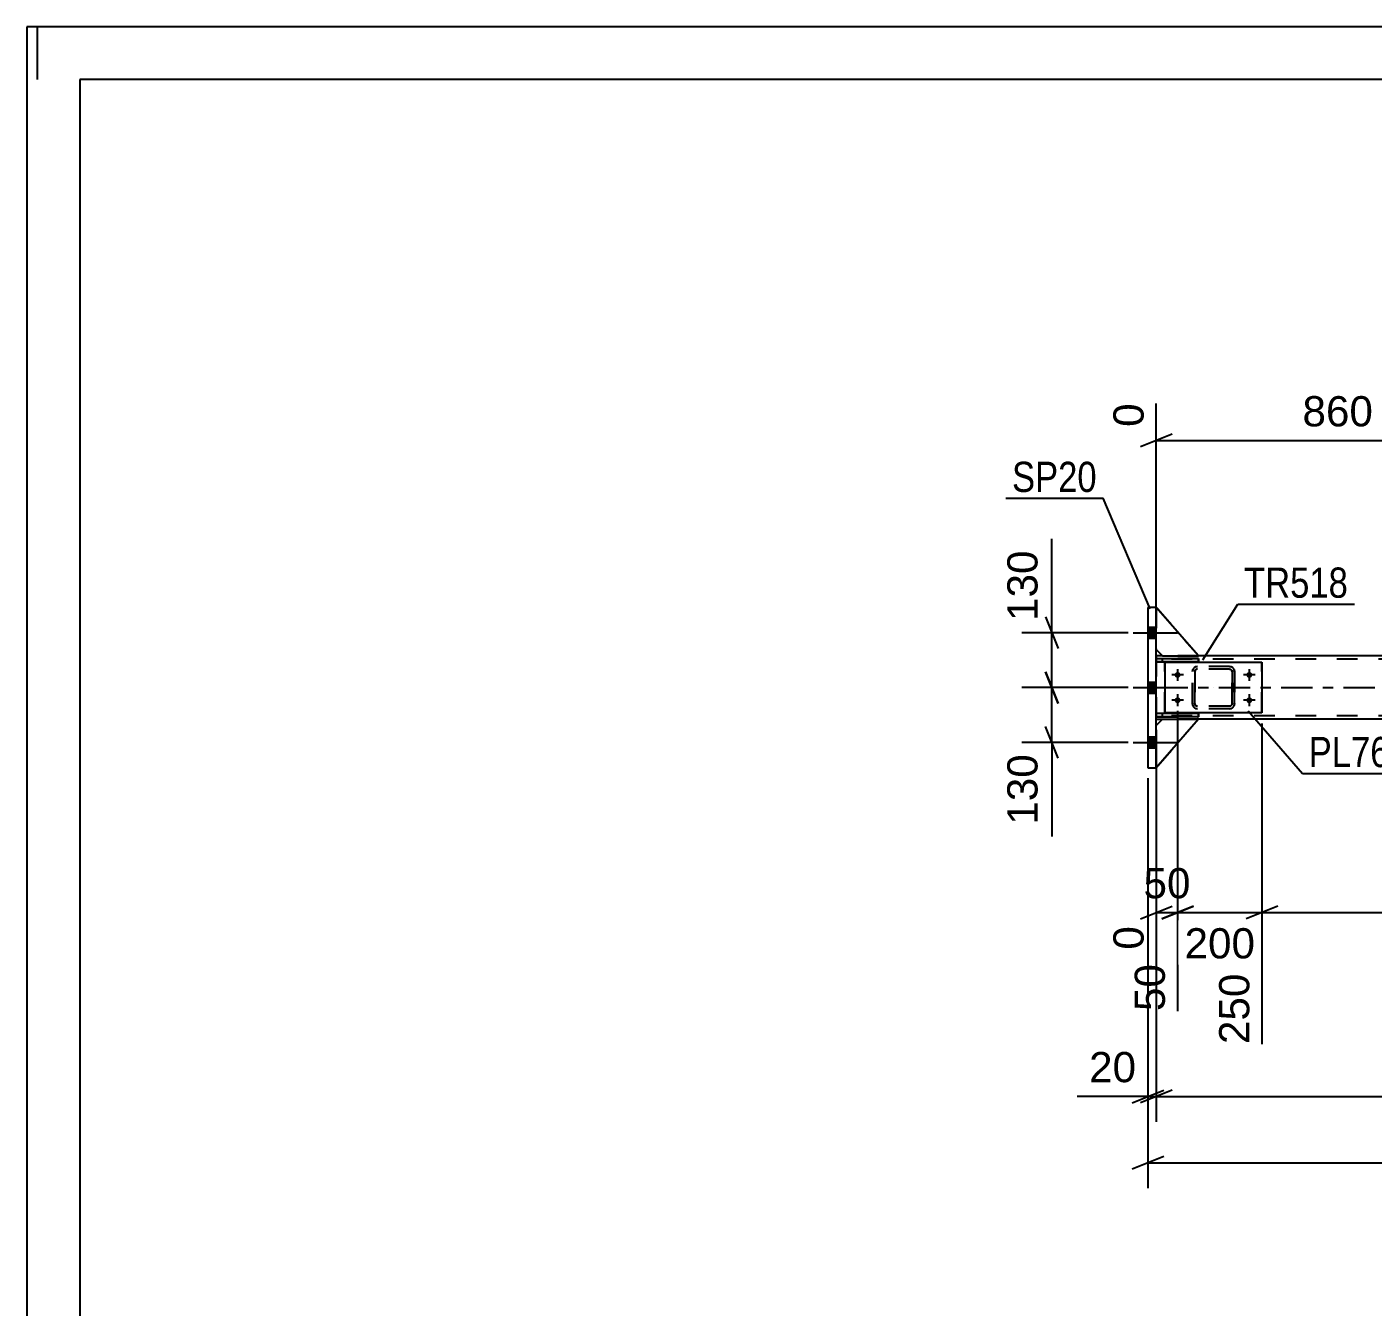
# Model space of a CAD drawing. Header units: millimetres. Extents: x -136 to 705, y -401 to 193.
# Drawn here: x -135.7 to -8.1, y 71.8 to 193.2 of the extents above; entities that cross this region are included whole.
import ezdxf

# ---------------------------------------------------------------- set-up
doc = ezdxf.new("R2010")
doc.units = ezdxf.units.MM
doc.linetypes.add('DXK_LINE_DOT2', pattern=[3.9198, 1.9599, -1.9599])
doc.linetypes.add('DXK_LINE_DOT3', pattern=[5.9187, 2.979, -0.9799, 0.9799, -0.9799])
doc.styles.add('Arial', font='ARIAL.TTF', dxfattribs={"height": 0.2})
doc.styles.add('Arial Narrow', font='ARIALN.TTF', dxfattribs={"height": 0.2})

# ---------------------------------------------------------------- blocks, each defined once
blk = doc.blocks.new('Unknown-318887035-1115')
at = {"color": 5, "linetype": 'Continuous'}
for p, q in [((705.32, 193.19), (-135.68, 193.19)), ((-135.68, 193.19), (-135.68, -400.81)), ((-134.68, 188.19), (-134.68, 193.19)), ((700.32, 188.19), (-130.68, 188.19)), ((-130.68, 188.19), (-130.68, -395.81))]:
    blk.add_line(p, q, dxfattribs=at)
blk = doc.blocks.new('Part-318887035-1416 - 1230')
at = {"color": 7, "linetype": 'DXK_LINE_DOT2'}
for p, q in [((-24.61, 128.1), (-28.61, 128.1)), ((-28.61, 128.1), (-28.61, 127.78)), ((-28.61, 127.78), (-24.61, 127.78)), ((-28.01, 127.78), (-28.01, 128.1)), ((-24.61, 127.78), (-24.61, 128.1))]:
    blk.add_line(p, q, dxfattribs=at)
blk = doc.blocks.new('Part-318887035-1420 - 1230')
at = {"color": 2, "linetype": 'Continuous'}
for p, q in [((-28.61, 126.94), (-28.01, 127.54)), ((-24.61, 127.54), (-28.61, 122.94)), ((-28.01, 127.54), (-24.61, 127.54))]:
    blk.add_line(p, q, dxfattribs=at)
at = {"color": 7, "linetype": 'DXK_LINE_DOT2'}
blk.add_line((-28.61, 122.94), (-28.61, 126.94), dxfattribs=at)
blk = doc.blocks.new('Part-318887035-1415 - 1230')
at = {"color": 7, "linetype": 'DXK_LINE_DOT2'}
for p, q in [((-24.61, 133.3), (-28.61, 133.3)), ((-28.61, 133.3), (-28.61, 132.98)), ((-28.61, 132.98), (-28.61, 133.3)), ((-28.61, 132.98), (-24.61, 132.98)), ((-28.01, 132.98), (-28.01, 133.3)), ((-24.61, 132.98), (-24.61, 133.3))]:
    blk.add_line(p, q, dxfattribs=at)
blk = doc.blocks.new('Part-318887035-1417 - 1230')
at = {"color": 7, "linetype": 'DXK_LINE_DOT2'}
for p, q in [((-24.61, 133.54), (-28.61, 138.14)), ((-28.61, 138.14), (-28.61, 134.14)), ((-28.61, 134.14), (-28.01, 133.54)), ((-28.01, 133.54), (-24.61, 133.54))]:
    blk.add_line(p, q, dxfattribs=at)
blk = doc.blocks.new('Part-318887035-1418 - 1230')
at = {"color": 2, "linetype": 'Continuous'}
for p, q in [((-24.61, 133.54), (-28.61, 138.14)), ((-28.61, 134.14), (-28.01, 133.54)), ((-28.01, 133.54), (-24.61, 133.54))]:
    blk.add_line(p, q, dxfattribs=at)
at = {"color": 7, "linetype": 'DXK_LINE_DOT2'}
blk.add_line((-28.61, 138.14), (-28.61, 134.14), dxfattribs=at)
blk = doc.blocks.new('Part-318887035-1419 - 1230')
at = {"color": 7, "linetype": 'DXK_LINE_DOT2'}
for p, q in [((-28.61, 126.94), (-28.01, 127.54)), ((-24.61, 127.54), (-28.61, 122.94)), ((-28.61, 122.94), (-28.61, 126.94)), ((-28.01, 127.54), (-24.61, 127.54))]:
    blk.add_line(p, q, dxfattribs=at)
blk = doc.blocks.new('Part-318887035-1421 - 1230')
at = {"color": 2, "linetype": 'Continuous'}
for p, q in [((-28.61, 133.3), (-24.61, 133.3)), ((-28.61, 133.3), (-28.61, 132.98)), ((-24.61, 132.98), (-28.61, 132.98)), ((-24.61, 133.3), (-24.61, 132.98))]:
    blk.add_line(p, q, dxfattribs=at)
at = {"color": 7, "linetype": 'DXK_LINE_DOT2'}
for p, q in [((-28.61, 132.98), (-28.61, 133.3)), ((-28.01, 132.98), (-28.01, 133.3))]:
    blk.add_line(p, q, dxfattribs=at)
blk = doc.blocks.new('Part-318887035-1422 - 1230')
at = {"color": 2, "linetype": 'Continuous'}
for p, q in [((-28.61, 128.1), (-24.61, 128.1)), ((-28.61, 128.1), (-28.61, 127.78)), ((-24.61, 127.78), (-28.61, 127.78)), ((-24.61, 128.1), (-24.61, 127.78))]:
    blk.add_line(p, q, dxfattribs=at)
at = {"color": 7, "linetype": 'DXK_LINE_DOT2'}
for p, q in [((-28.61, 127.78), (-28.61, 128.1)), ((-28.01, 127.78), (-28.01, 128.1))]:
    blk.add_line(p, q, dxfattribs=at)
blk = doc.blocks.new('Part-318887035-1437 - 1230')
at = {"color": 2, "linetype": 'Continuous'}
for p, q in [((-28.61, 138.14), (-29.41, 138.14)), ((-29.41, 138.14), (-29.41, 122.94)), ((-28.61, 122.94), (-28.61, 138.14)), ((-29.41, 122.94), (-28.61, 122.94))]:
    blk.add_line(p, q, dxfattribs=at)
blk = doc.blocks.new('Bolt-318887035-1568 - 1230')
at = {"linetype": 'Continuous'}
for points in [[(-26.59, 131.46, -1), (-26.59, 132.02, -1)], [(-19.79, 131.46, -1), (-19.79, 132.02, -1)], [(-26.59, 129.06, -1), (-26.59, 129.62, -1)], [(-19.79, 129.06, -1), (-19.79, 129.62, -1)]]:
    blk.add_hatch(color=1, dxfattribs=at).paths.add_polyline_path(points)
at = {"color": 1, "linetype": 'Continuous'}
for p, q in [((-26.03, 131.74), (-27.15, 131.74)), ((-26.59, 132.3), (-26.59, 131.18)), ((-19.23, 131.74), (-20.35, 131.74)), ((-19.79, 132.3), (-19.79, 131.18)), ((-26.03, 129.34), (-27.15, 129.34)), ((-26.59, 129.9), (-26.59, 128.78)), ((-19.23, 129.34), (-20.35, 129.34)), ((-19.79, 129.9), (-19.79, 128.78))]:
    blk.add_line(p, q, dxfattribs=at)
blk = doc.blocks.new('Part-318887035-1617 - 1230')
at = {"color": 2, "linetype": 'Continuous'}
for p, q in [((-28.01, 133.54), (-28.61, 133.54)), ((3.6, 133.54), (-24.61, 133.54)), ((-28.61, 127.54), (-28.01, 127.54)), ((629.41, 127.54), (-24.61, 127.54))]:
    blk.add_line(p, q, dxfattribs=at)
at = {"color": 7, "linetype": 'DXK_LINE_DOT2'}
for p, q in [((-28.61, 133.54), (-28.61, 127.54)), ((629.41, 133.22), (-28.61, 133.22)), ((-24.61, 133.54), (-28.01, 133.54)), ((629.41, 127.86), (-28.61, 127.86)), ((-24.61, 127.54), (-28.01, 127.54))]:
    blk.add_line(p, q, dxfattribs=at)
at = {"color": 7, "linetype": 'DXK_LINE_DOT3'}
blk.add_line((-28.61, 130.54), (629.41, 130.54), dxfattribs=at)
blk = doc.blocks.new('Part-318887035-1622 - 1230')
at = {"color": 2, "linetype": 'Continuous'}
for p, q in [((-27.79, 132.94), (-27.79, 128.14)), ((-27.79, 132.94), (-18.59, 132.94)), ((-18.59, 132.94), (-18.59, 128.14)), ((-18.59, 128.14), (-27.79, 128.14))]:
    blk.add_line(p, q, dxfattribs=at)
at = {"color": 7, "linetype": 'DXK_LINE_DOT2'}
for p, q in [((-27.79, 128.14), (-27.79, 132.94)), ((-18.59, 128.14), (-18.59, 132.94))]:
    blk.add_line(p, q, dxfattribs=at)
blk = doc.blocks.new('Bolt-318887035-1654 - 1230')
at = {"linetype": 'Continuous'}
for points in [[(-29.41, 136.26), (-29.41, 135.22), (-28.61, 135.22), (-28.61, 136.26)], [(-29.41, 136.26), (-29.41, 135.22), (-28.61, 135.22), (-28.61, 136.26)], [(-29.41, 136.26), (-29.41, 135.22), (-28.61, 135.22), (-28.61, 136.26)], [(-29.41, 131.06), (-29.41, 130.02), (-28.61, 130.02), (-28.61, 131.06)], [(-29.41, 131.06), (-29.41, 130.02), (-28.61, 130.02), (-28.61, 131.06)], [(-29.41, 125.86), (-29.41, 124.82), (-28.61, 124.82), (-28.61, 125.86)], [(-29.41, 125.86), (-29.41, 124.82), (-28.61, 124.82), (-28.61, 125.86)], [(-29.41, 125.86), (-29.41, 124.82), (-28.61, 124.82), (-28.61, 125.86)]]:
    blk.add_hatch(color=1, dxfattribs=at).paths.add_polyline_path(points)
at = {"color": 1, "linetype": 'Continuous'}
for p, q in [((-30.81, 135.74), (-26.61, 135.74)), ((-30.81, 135.74), (-26.61, 135.74)), ((-30.81, 135.74), (-26.61, 135.74)), ((-29.41, 136.26), (-28.61, 136.26)), ((-29.41, 136.26), (-28.61, 136.26)), ((-29.41, 136.26), (-28.61, 136.26)), ((-29.41, 135.22), (-28.61, 135.22)), ((-29.41, 135.22), (-28.61, 135.22)), ((-29.41, 135.22), (-28.61, 135.22)), ((-30.81, 130.54), (-26.61, 130.54)), ((-30.81, 130.54), (-26.61, 130.54)), ((-29.41, 131.06), (-28.61, 131.06)), ((-29.41, 131.06), (-28.61, 131.06)), ((-29.41, 130.02), (-28.61, 130.02)), ((-29.41, 130.02), (-28.61, 130.02)), ((-30.81, 125.34), (-26.61, 125.34)), ((-30.81, 125.34), (-26.61, 125.34)), ((-30.81, 125.34), (-26.61, 125.34)), ((-29.41, 125.86), (-28.61, 125.86)), ((-29.41, 125.86), (-28.61, 125.86)), ((-29.41, 125.86), (-28.61, 125.86)), ((-29.41, 124.82), (-28.61, 124.82)), ((-29.41, 124.82), (-28.61, 124.82)), ((-29.41, 124.82), (-28.61, 124.82))]:
    blk.add_line(p, q, dxfattribs=at)
blk = doc.blocks.new('Part-318887035-1659 - 1230')
at = {"color": 7, "linetype": 'DXK_LINE_DOT2'}
for p, q in [((-25.19, 132.06), (-25.15, 132.24)), ((-25.15, 132.24), (-25.19, 132.06)), ((-25.19, 129.02), (-25.19, 132.06)), ((-25.19, 132.06), (-25.19, 132.06)), ((-25.19, 129.02), (-25.19, 132.06)), ((-24.95, 132.06), (-24.93, 132.15)), ((-24.93, 132.15), (-24.95, 132.06)), ((-24.95, 129.02), (-24.95, 132.06)), ((-24.95, 132.06), (-24.95, 132.06)), ((-24.95, 132.06), (-24.95, 129.02)), ((-24.93, 132.15), (-24.88, 132.23)), ((-24.88, 132.23), (-24.93, 132.15)), ((-24.89, 132.5), (-24.71, 132.54)), ((-24.71, 132.54), (-24.89, 132.5)), ((-24.88, 132.23), (-24.8, 132.28)), ((-24.8, 132.28), (-24.88, 132.23)), ((-24.71, 132.3), (-24.8, 132.28)), ((-21.67, 132.54), (-24.71, 132.54)), ((-21.67, 132.3), (-24.71, 132.3)), ((-21.67, 132.54), (-21.49, 132.5)), ((-21.49, 132.5), (-21.67, 132.54)), ((-21.67, 132.3), (-21.58, 132.28)), ((-21.58, 132.28), (-21.5, 132.23)), ((-21.5, 132.23), (-21.58, 132.28)), ((-21.5, 132.23), (-21.45, 132.15)), ((-21.45, 132.15), (-21.5, 132.23)), ((-21.45, 132.15), (-21.43, 132.06)), ((-21.43, 132.06), (-21.45, 132.15)), ((-21.43, 129.02), (-21.43, 132.06)), ((-21.43, 132.06), (-21.43, 132.06)), ((-21.43, 132.06), (-21.43, 129.02)), ((-21.23, 132.24), (-21.19, 132.06)), ((-21.19, 132.06), (-21.23, 132.24)), ((-21.19, 129.02), (-21.19, 132.06)), ((-21.19, 132.06), (-21.19, 132.06)), ((-21.19, 132.06), (-21.19, 129.02)), ((-25.19, 129.02), (-25.19, 129.02)), ((-25.15, 128.83), (-25.19, 129.02)), ((-25.19, 129.02), (-25.15, 128.83)), ((-24.95, 129.02), (-24.95, 129.02)), ((-24.93, 128.92), (-24.95, 129.02)), ((-24.95, 129.02), (-24.93, 128.92)), ((-24.88, 128.85), (-24.93, 128.92)), ((-24.93, 128.92), (-24.88, 128.85)), ((-21.45, 128.92), (-21.5, 128.85)), ((-21.5, 128.85), (-21.45, 128.92)), ((-21.43, 129.02), (-21.45, 128.92)), ((-21.45, 128.92), (-21.43, 129.02)), ((-21.43, 129.02), (-21.43, 129.02)), ((-21.19, 129.02), (-21.23, 128.83)), ((-21.23, 128.83), (-21.19, 129.02)), ((-21.19, 129.02), (-21.19, 129.02)), ((-24.71, 128.54), (-24.89, 128.57)), ((-24.89, 128.57), (-24.71, 128.54)), ((-24.8, 128.79), (-24.88, 128.85)), ((-24.88, 128.85), (-24.8, 128.79)), ((-24.71, 128.78), (-24.8, 128.79)), ((-21.67, 128.78), (-24.71, 128.78)), ((-21.67, 128.54), (-24.71, 128.54)), ((-21.58, 128.79), (-21.67, 128.78)), ((-21.49, 128.57), (-21.67, 128.54)), ((-21.67, 128.54), (-21.49, 128.57)), ((-21.5, 128.85), (-21.58, 128.79)), ((-21.58, 128.79), (-21.5, 128.85))]:
    blk.add_line(p, q, dxfattribs=at)
at = {"color": 7, "linetype": 'DXK_LINE_DOT3'}
blk.add_line((-23.19, 130.54), (-23.19, 130.54), dxfattribs=at)
at = {"color": 7, "linetype": 'DXK_LINE_DOT2'}
for centre, start, end in [((-24.71, 132.06), 112.5, 157.5), ((-24.71, 132.06), 112.5, 157.5), ((-21.67, 132.06), 22.5, 67.5), ((-21.67, 132.06), 22.5, 67.5), ((-24.71, 129.02), 202.5, 247.5), ((-24.71, 129.02), 202.5, 247.5), ((-21.67, 129.02), 292.5, 337.5), ((-21.67, 129.02), 292.5, 337.5)]:
    blk.add_arc(centre, 0.48, start, end, dxfattribs=at)
blk = doc.blocks.new('StraightDimension-318887035-2576 - 1230')
at = {"color": 7, "linetype": 'Continuous'}
for p, q in [((-38.52, 135.74), (-38.52, 144.66)), ((-38.52, 135.74), (-38.52, 144.66)), ((-39.12, 137.24), (-37.92, 134.24)), ((-31.27, 135.74), (-41.37, 135.74)), ((-38.52, 130.54), (-38.52, 135.74)), ((-37.92, 129.04), (-39.12, 132.04)), ((-31.27, 130.54), (-41.37, 130.54))]:
    blk.add_line(p, q, dxfattribs=at)
at = {"color": 0}
blk.add_wipeout([(-39.27, 144.13), (-43.47, 144.13), (-43.47, 136.26), (-39.27, 136.26)], dxfattribs=at)
at = {"color": 3, "style": 'Arial'}
blk.add_text('130', height=2.865, rotation=90.0002, dxfattribs=at).set_placement((-39.87, 136.86))
blk = doc.blocks.new('StraightDimension-318887035-2161 - 1230')
at = {"color": 7, "linetype": 'Continuous'}
for p, q in [((-26.59, 128.34), (-26.59, 99.87)), ((-28.61, 126.54), (-28.61, 105.69)), ((-30.11, 108.61), (-27.11, 109.81)), ((-25.09, 109.81), (-28.09, 108.61)), ((-28.61, 109.21), (-26.59, 109.21))]:
    blk.add_line(p, q, dxfattribs=at)
at = {"color": 0}
blk.add_wipeout([(-24.77, 109.96), (-24.77, 114.16), (-30.42, 114.16), (-30.42, 109.96)], dxfattribs=at)
at = {"color": 0, "linetype": 'Continuous'}
blk.add_wipeout([(-27.19, 104.91), (-31.39, 104.91), (-31.39, 99.27), (-27.19, 99.27)], dxfattribs=at)
at = {"color": 3, "style": 'Arial'}
blk.add_text('50', height=2.865, dxfattribs=at).set_placement((-29.82, 110.56))
at = {"color": 3, "linetype": 'Continuous', "style": 'Arial'}
blk.add_text('50', height=2.865, rotation=90.0002, dxfattribs=at).set_placement((-27.79, 99.87))
at = {"color": 0, "linetype": 'Continuous'}
blk.add_wipeout([(-29.21, 108.51), (-33.41, 108.51), (-33.41, 105.09), (-29.21, 105.09)], dxfattribs=at)
at = {"color": 3, "linetype": 'Continuous', "style": 'Arial'}
blk.add_text('0', height=2.87, rotation=90.0002, dxfattribs=at).set_placement((-29.81, 105.69))
blk = doc.blocks.new('StraightDimension-318887035-2029 - 1230')
at = {"color": 7, "linetype": 'Continuous'}
for p, q in [((5.78, 142.45), (5.78, 161.93)), ((-28.61, 134.54), (-28.61, 157.48)), ((-27.11, 154.56), (-30.11, 153.36)), ((4.28, 153.36), (7.28, 154.56)), ((-28.61, 153.96), (5.78, 153.96))]:
    blk.add_line(p, q, dxfattribs=at)
at = {"color": 0}
blk.add_wipeout([(-7.48, 154.71), (-7.48, 158.91), (-15.35, 158.91), (-15.35, 154.71)], dxfattribs=at)
at = {"color": 3, "style": 'Arial'}
blk.add_text('860', height=2.865, dxfattribs=at).set_placement((-14.75, 155.31))
at = {"color": 0, "linetype": 'Continuous'}
for points in [[(5.18, 162.53), (0.98, 162.53), (0.98, 154.66), (5.18, 154.66)], [(-29.21, 158.08), (-33.41, 158.08), (-33.41, 154.66), (-29.21, 154.66)]]:
    blk.add_wipeout(points, dxfattribs=at)
at = {"color": 3, "linetype": 'Continuous', "style": 'Arial'}
for s, height, p in [('860', 2.865, (4.58, 155.26)), ('0', 2.87, (-29.81, 155.26))]:
    blk.add_text(s, height=height, rotation=90.0002, dxfattribs=at).set_placement(p)
blk = doc.blocks.new('StraightDimension-318887035-1860 - 1230')
at = {"color": 7, "linetype": 'Continuous'}
for p, q in [((-29.41, 121.94), (-29.41, 83.08)), ((-27.91, 86.08), (-30.91, 84.88)), ((-29.41, 85.48), (662.14, 85.48))]:
    blk.add_line(p, q, dxfattribs=at)
blk = doc.blocks.new('StraightDimension-318887035-1873 - 1230')
at = {"color": 7, "linetype": 'Continuous'}
for p, q in [((-29.41, 121.94), (-29.41, 89.37)), ((-28.61, 121.94), (-28.61, 89.37)), ((-30.91, 91.17), (-27.91, 92.37)), ((-27.11, 92.37), (-30.11, 91.17)), ((-29.41, 91.77), (-36.1, 91.77)), ((-29.41, 91.77), (-36.1, 91.77)), ((-29.41, 91.77), (-28.61, 91.77))]:
    blk.add_line(p, q, dxfattribs=at)
at = {"color": 0}
blk.add_wipeout([(-29.93, 92.52), (-29.93, 96.72), (-35.58, 96.72), (-35.58, 92.52)], dxfattribs=at)
at = {"color": 3, "style": 'Arial'}
blk.add_text('20', height=2.865, dxfattribs=at).set_placement((-34.98, 93.12))
blk = doc.blocks.new('StraightDimension-318887035-1891 - 1230')
at = {"color": 7, "linetype": 'Continuous'}
for p, q in [((-28.61, 121.94), (-28.61, 89.37)), ((-27.11, 92.37), (-30.11, 91.17)), ((-28.61, 91.77), (661.34, 91.77))]:
    blk.add_line(p, q, dxfattribs=at)
blk = doc.blocks.new('StraightDimension-318887035-2152 - 1230')
at = {"color": 7, "linetype": 'Continuous'}
for p, q in [((-26.59, 128.34), (-26.59, 99.87)), ((-18.59, 127.14), (-18.59, 96.74)), ((-28.09, 108.61), (-25.09, 109.81)), ((-17.09, 109.81), (-20.09, 108.61)), ((-26.59, 109.21), (-18.59, 109.21))]:
    blk.add_line(p, q, dxfattribs=at)
at = {"color": 0}
blk.add_wipeout([(-18.65, 104.26), (-18.65, 108.46), (-26.53, 108.46), (-26.53, 104.26)], dxfattribs=at)
at = {"color": 3, "style": 'Arial'}
blk.add_text('200', height=2.865, dxfattribs=at).set_placement((-25.93, 104.86))
at = {"color": 0, "linetype": 'Continuous'}
blk.add_wipeout([(-19.19, 104.01), (-23.39, 104.01), (-23.39, 96.14), (-19.19, 96.14)], dxfattribs=at)
at = {"color": 3, "linetype": 'Continuous', "style": 'Arial'}
blk.add_text('250', height=2.865, rotation=90.0002, dxfattribs=at).set_placement((-19.79, 96.74))
blk = doc.blocks.new('StraightDimension-318887035-2169 - 1230')
at = {"color": 7, "linetype": 'Continuous'}
for p, q in [((13.41, 128.34), (13.41, 99.02)), ((-18.59, 127.14), (-18.59, 96.74)), ((-17.09, 109.81), (-20.09, 108.61)), ((11.91, 108.61), (14.91, 109.81)), ((-18.59, 109.21), (13.41, 109.21))]:
    blk.add_line(p, q, dxfattribs=at)
at = {"color": 0}
blk.add_wipeout([(1.34, 109.96), (1.34, 114.16), (-6.53, 114.16), (-6.53, 109.96)], dxfattribs=at)
at = {"color": 3, "style": 'Arial'}
blk.add_text('800', height=2.865, dxfattribs=at).set_placement((-5.93, 110.56))
at = {"color": 0, "linetype": 'Continuous'}
blk.add_wipeout([(12.81, 108.51), (8.61, 108.51), (8.61, 98.42), (12.81, 98.42)], dxfattribs=at)
at = {"color": 3, "linetype": 'Continuous', "style": 'Arial'}
blk.add_text('1050', height=2.865, rotation=90.0002, dxfattribs=at).set_placement((12.21, 99.02))
blk = doc.blocks.new('StraightDimension-318887035-2558 - 1230')
at = {"color": 7, "linetype": 'Continuous'}
for p, q in [((-39.12, 132.04), (-37.92, 129.04)), ((-31.27, 130.54), (-41.37, 130.54)), ((-38.52, 125.34), (-38.52, 130.54)), ((-37.92, 123.84), (-39.12, 126.84)), ((-31.27, 125.34), (-41.37, 125.34)), ((-38.52, 125.34), (-38.52, 116.41)), ((-38.52, 125.34), (-38.52, 116.41))]:
    blk.add_line(p, q, dxfattribs=at)
at = {"color": 0}
blk.add_wipeout([(-39.27, 124.81), (-43.47, 124.81), (-43.47, 116.94), (-39.27, 116.94)], dxfattribs=at)
at = {"color": 3, "style": 'Arial'}
blk.add_text('130', height=2.865, rotation=90.0002, dxfattribs=at).set_placement((-39.87, 117.54))
blk = doc.blocks.new('Mark-318887035-1433 - 1230')
at = {"color": 0}
blk.add_wipeout([(-34.25, 149.09), (-34.25, 152.09), (-42.29, 152.09), (-42.29, 149.09)], dxfattribs=at)
blk.add_wipeout([(-34.25, 149.09), (-34.25, 152.09), (-42.29, 152.09), (-42.29, 149.09)], dxfattribs=at)
at = {"color": 30, "linetype": 'Continuous'}
for p in [(-42.89, 148.49), (-29.19, 138.01)]:
    blk.add_line(p, (-33.65, 148.49), dxfattribs=at)
at = {"color": 3, "style": 'Arial Narrow'}
blk.add_text('SP20', height=2.863, dxfattribs=at).set_placement((-42.29, 149.09))
blk = doc.blocks.new('Mark-318887035-1613 - 1230')
at = {"color": 0}
blk.add_wipeout([(-10.42, 139.06), (-10.42, 142.06), (-20.29, 142.06), (-20.29, 139.06)], dxfattribs=at)
blk.add_wipeout([(-10.42, 139.06), (-10.42, 142.06), (-20.29, 142.06), (-20.29, 139.06)], dxfattribs=at)
at = {"color": 30, "linetype": 'Continuous'}
for p, q in [((-24.2, 133.17), (-20.89, 138.46)), ((-20.89, 138.46), (-9.82, 138.46))]:
    blk.add_line(p, q, dxfattribs=at)
at = {"color": 3, "style": 'Arial Narrow'}
blk.add_text('TR518', height=2.863, dxfattribs=at).set_placement((-20.29, 139.06))
blk = doc.blocks.new('Mark-318887035-1618 - 1230')
at = {"color": 0}
blk.add_wipeout([(-4.66, 123), (-4.66, 126), (-14.16, 126), (-14.16, 123)], dxfattribs=at)
blk.add_wipeout([(-4.66, 123), (-4.66, 126), (-14.16, 126), (-14.16, 123)], dxfattribs=at)
at = {"color": 30, "linetype": 'Continuous'}
for p, q in [((-19.89, 128.32), (-14.76, 122.4)), ((-14.76, 122.4), (-4.06, 122.4))]:
    blk.add_line(p, q, dxfattribs=at)
at = {"color": 3, "style": 'Arial Narrow'}
blk.add_text('PL760', height=2.863, dxfattribs=at).set_placement((-14.16, 123))

msp = doc.modelspace()

# ---------------------------------------------------------------- block references
for name in ['Unknown-318887035-1115', 'Part-318887035-1437 - 1230', 'Part-318887035-1417 - 1230', 'Part-318887035-1418 - 1230', 'Bolt-318887035-1654 - 1230', 'Part-318887035-1617 - 1230', 'Part-318887035-1415 - 1230', 'Part-318887035-1421 - 1230', 'Part-318887035-1622 - 1230', 'Bolt-318887035-1568 - 1230', 'Part-318887035-1659 - 1230', 'Part-318887035-1416 - 1230', 'Part-318887035-1422 - 1230', 'Part-318887035-1420 - 1230', 'Part-318887035-1419 - 1230']:
    msp.add_blockref(name, (0, 0))

# ---------------------------------------------------------------- next in the draw order: block references
for name in ['StraightDimension-318887035-2576 - 1230', 'StraightDimension-318887035-2161 - 1230']:
    msp.add_blockref(name, (0, 0))

# ---------------------------------------------------------------- next in the draw order: block references
for name in ['StraightDimension-318887035-2029 - 1230', 'StraightDimension-318887035-1860 - 1230']:
    msp.add_blockref(name, (0, 0))

# ---------------------------------------------------------------- next in the draw order: block references
for name in ['Mark-318887035-1433 - 1230', 'Mark-318887035-1613 - 1230', 'StraightDimension-318887035-1873 - 1230']:
    msp.add_blockref(name, (0, 0))

# ---------------------------------------------------------------- next in the draw order: block references
for name in ['StraightDimension-318887035-2558 - 1230', 'StraightDimension-318887035-1891 - 1230']:
    msp.add_blockref(name, (0, 0))

# ---------------------------------------------------------------- next in the draw order: block references
msp.add_blockref('StraightDimension-318887035-2152 - 1230', (0, 0))

# ---------------------------------------------------------------- next in the draw order: block references
msp.add_blockref('StraightDimension-318887035-2169 - 1230', (0, 0))

# ---------------------------------------------------------------- next in the draw order: block references
msp.add_blockref('Mark-318887035-1618 - 1230', (0, 0))

doc.saveas('drawing.dxf')
